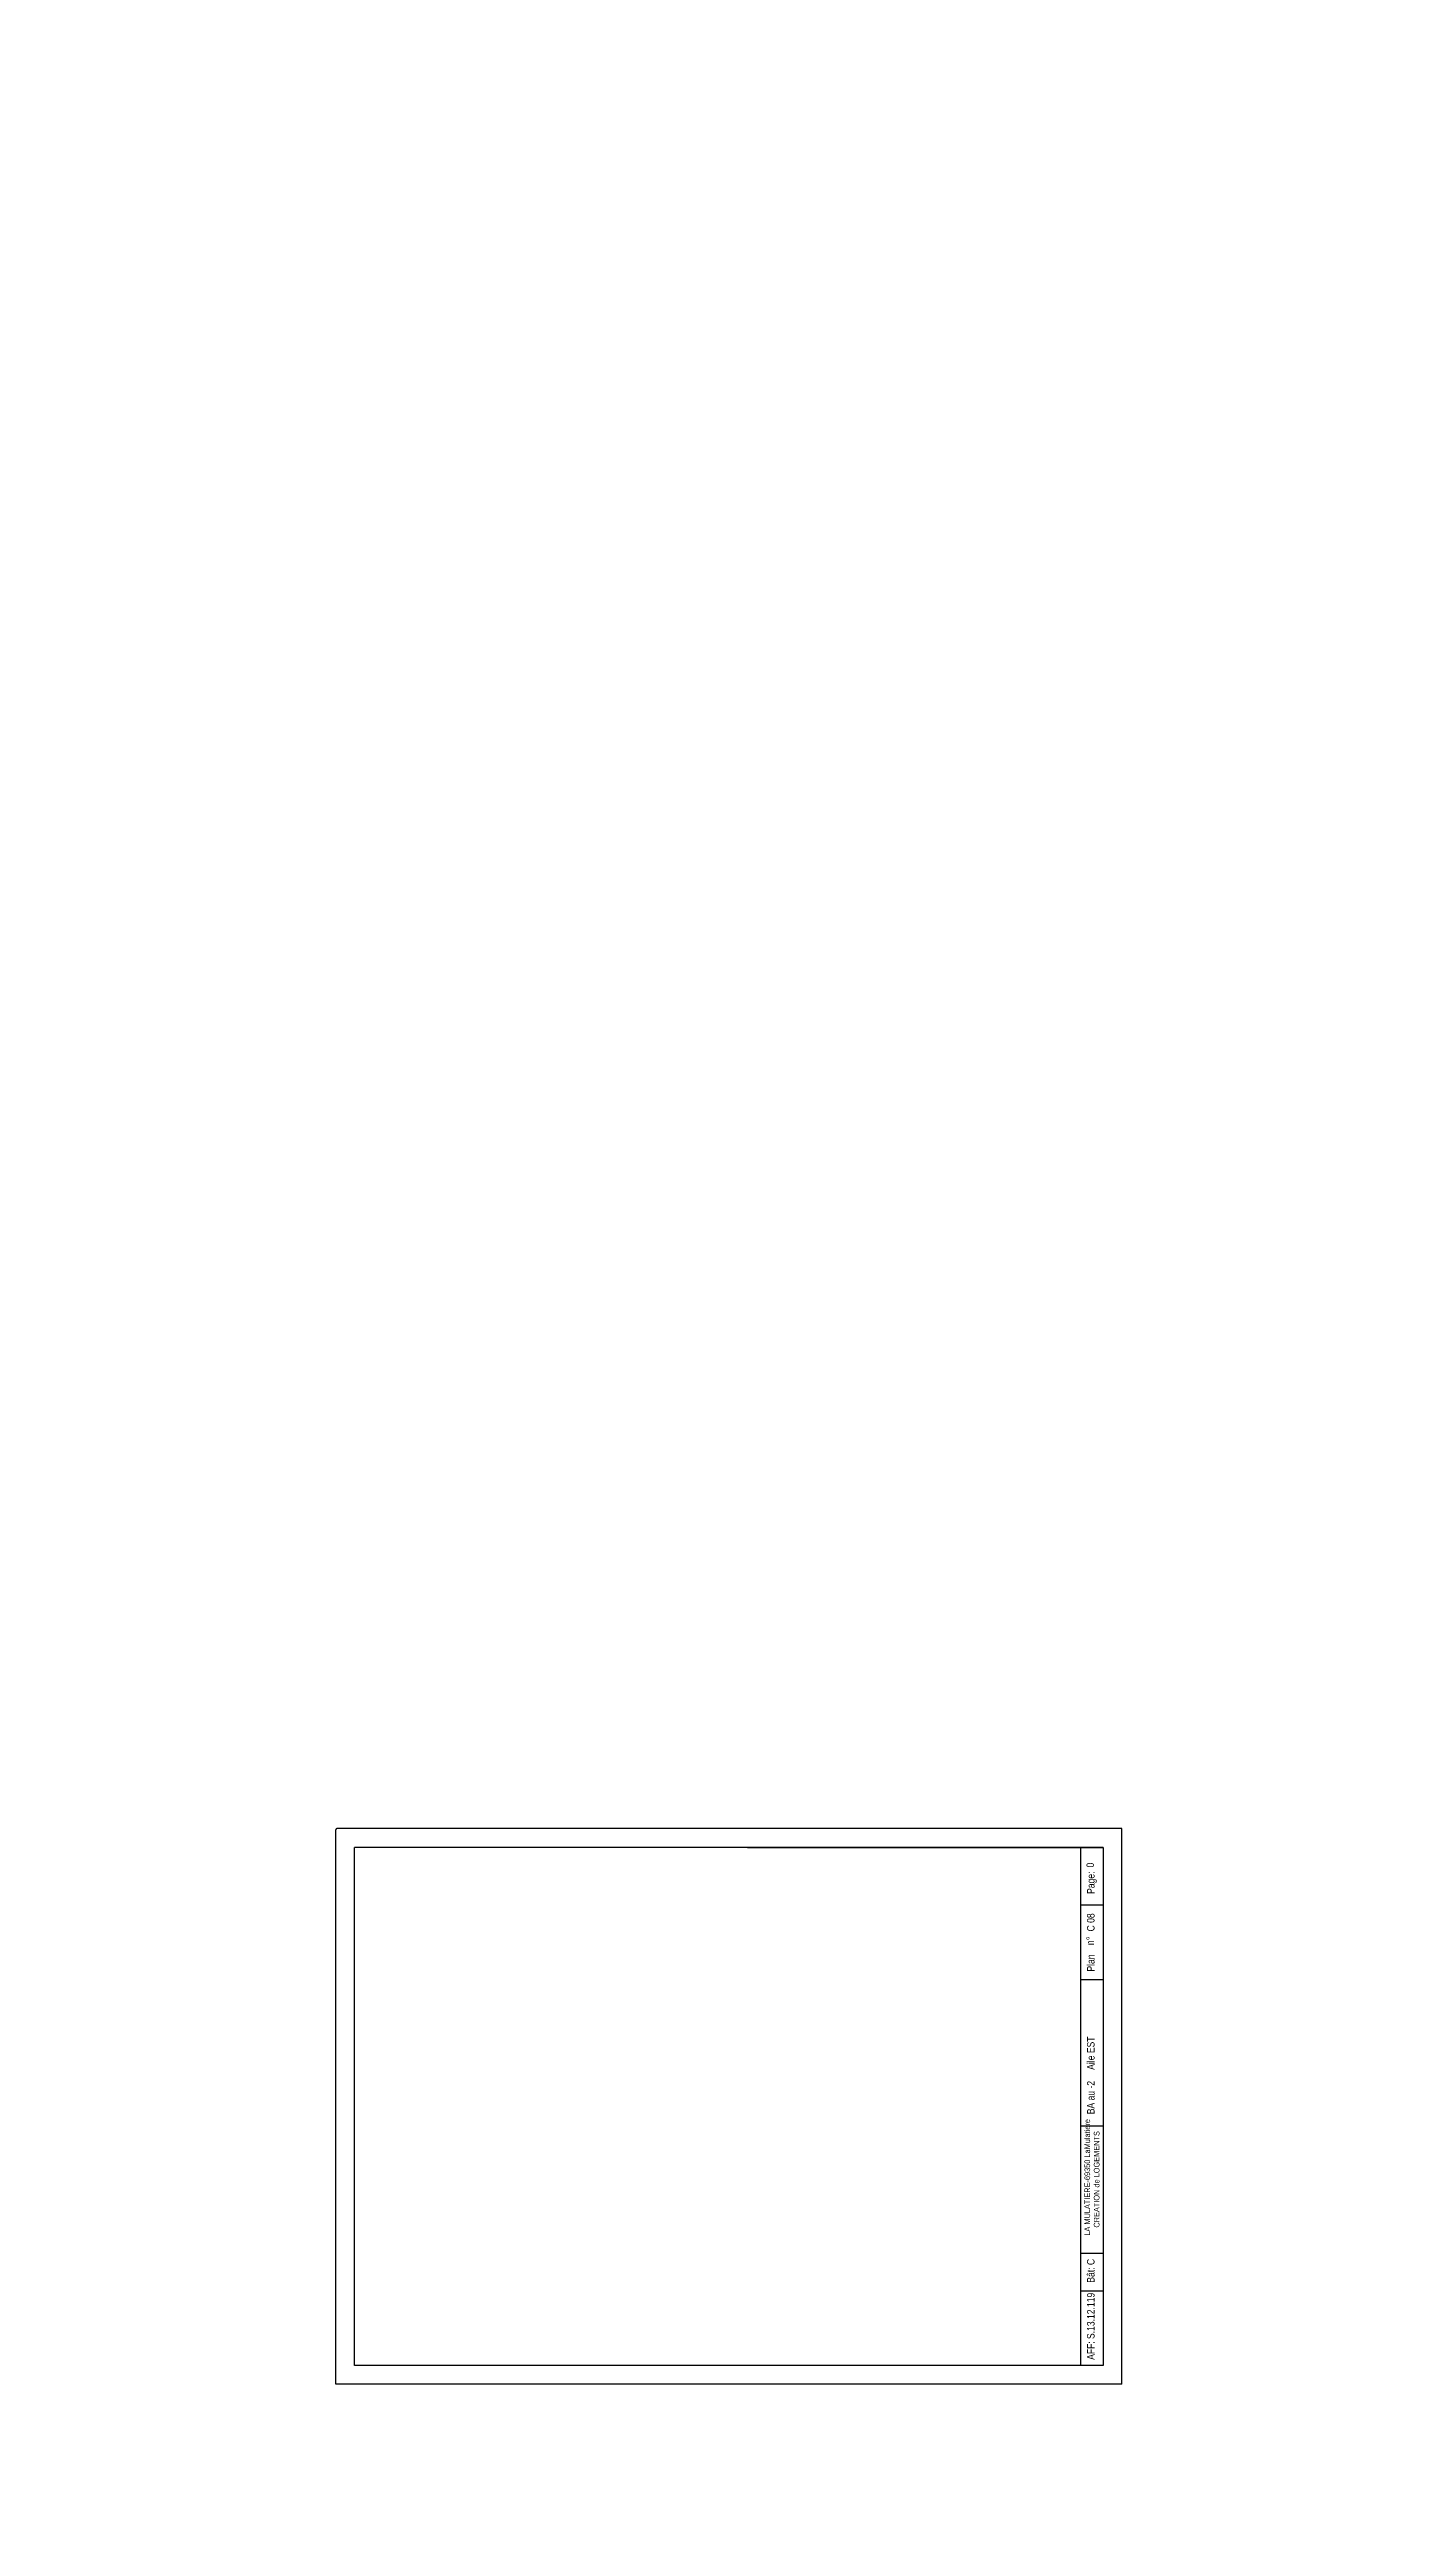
# Model space of a CAD drawing. Header units: metres. Extents: x -9927 to 45032, y -190416 to 12166.
# Drawn here: x -3741 to -148, y -108625 to -102005 of the extents above; entities that cross this region are included whole.
import ezdxf

# ---------------------------------------------------------------- set-up
doc = ezdxf.new("R2010")
doc.units = ezdxf.units.M
doc.header["$PDMODE"] = 65
for name, color, linetype in [('01_fenetres', 171, 'Continuous'), ('01_poch_murs', 251, 'Continuous'), ('01_texte', 230, 'Continuous'), ('AA_COTES', 2, 'Continuous')]:
    doc.layers.add(name, color=color, linetype=linetype)
doc.styles.add('STYLE2', font='ARIALN.TTF')
doc.dimstyles.new('JB25', dxfattribs={"dimscale": 0.1, "dimtxt": 150, "dimasz": 17, "dimexe": 0.1, "dimexo": 0.1, "dimgap": 0.09, "dimtad": 1, "dimdec": 1, "dimlfac": 0.5, "dimdsep": 46, "dimtxsty": 'STYLE2', "dimblk1": 'BOND_G', "dimblk2": 'BOND_D', "dimsah": 1, "dimcen": 1.5, "dimdle": 0.01, "dimse1": 1, "dimse2": 1, "dimclrd": 4, "dimclre": 2, "dimclrt": 5, "dimadec": 0, "dimazin": 0, "dimtfac": 2.333333, "dimtdec": 1, "dimtix": 1, "dimtmove": 2, "dimatfit": 3, "dimldrblk": 'BOND_G', "dimfxl": 1, "dimtolj": 1, "dimtzin": 0, "dimarcsym": 0})

# ---------------------------------------------------------------- blocks, each defined once
blk = doc.blocks.new('BOND_G')
at = {"layer": 'AA_COTES', "color": 0}
for p, q in [((5, 0), (-5, 0)), ((1.8, 1.8), (-1.8, -1.8)), ((0, -5), (0, 15))]:
    blk.add_line(p, q, dxfattribs=at)
blk = doc.blocks.new('BOND_D')
at = {"layer": 'AA_COTES', "color": 0}
for p, q in [((5, 0), (-5, 0)), ((-1.8, -1.8), (1.8, 1.8)), ((0, 5), (0, -15))]:
    blk.add_line(p, q, dxfattribs=at)
blk = doc.blocks.new('*D1674')
at = {"layer": '01_poch_murs', "color": 4, "lineweight": -2, "transparency": 16777216}
blk.add_line((-3731, 82.3), (-3704.4, 82.3), dxfattribs=at)
at = {"layer": 'DEFPOINTS', "color": 0, "lineweight": 0, "transparency": 16777216}
for p in [(-3702.7, 82.3), (-3732.7, 0), (-3702.7, -169936.7)]:
    blk.add_point(p, dxfattribs=at)
at = {"layer": '01_poch_murs', "color": 4, "lineweight": -2, "transparency": 16777216, "xscale": 1.7, "yscale": 1.7, "zscale": 1.7, "rotation": 180}
blk.add_blockref('BOND_G', (-3732.7, 82.3), dxfattribs=at)
at = {"layer": '01_poch_murs', "color": 4, "lineweight": -2, "transparency": 16777216, "xscale": 1.7, "yscale": 1.7, "zscale": 1.7}
blk.add_blockref('BOND_D', (-3702.7, 82.3), dxfattribs=at)
at = {"layer": '01_poch_murs', "color": 5, "transparency": 16777216, "insert": (-3717.7, 90), "char_height": 15, "attachment_point": 5, "style": 'STYLE2'}
blk.add_mtext('\\A1;15', dxfattribs=at)
blk = doc.blocks.new('*D1681')
at = {"layer": '01_poch_murs', "color": 4, "lineweight": -2, "transparency": 16777216}
blk.add_line((-184.6, 82.3), (-158, 82.3), dxfattribs=at)
at = {"layer": 'DEFPOINTS', "color": 0, "lineweight": 0, "transparency": 16777216}
for p in [(-156.3, 82.3), (-186.3, 0), (-156.3, -170313.1)]:
    blk.add_point(p, dxfattribs=at)
at = {"layer": '01_poch_murs', "color": 4, "lineweight": -2, "transparency": 16777216, "xscale": 1.7, "yscale": 1.7, "zscale": 1.7, "rotation": 180}
blk.add_blockref('BOND_G', (-186.3, 82.3), dxfattribs=at)
at = {"layer": '01_poch_murs', "color": 4, "lineweight": -2, "transparency": 16777216, "xscale": 1.7, "yscale": 1.7, "zscale": 1.7}
blk.add_blockref('BOND_D', (-156.3, 82.3), dxfattribs=at)
at = {"layer": '01_poch_murs', "color": 5, "transparency": 16777216, "insert": (-171.3, 90), "char_height": 15, "attachment_point": 5, "style": 'STYLE2'}
blk.add_mtext('\\A1;15', dxfattribs=at)

msp = doc.modelspace()

# ---------------------------------------------------------------- linework, layer by layer
at = {"layer": '01_fenetres', "ltscale": 30}
for p, q in [((-2926.27, -108195.16), (-2926.27, -106810.16)), ((-986.27, -106810.16), (-986.27, -108195.16)), ((-926.27, -106810.16), (-926.27, -108195.16)), ((-926.27, -106964.29), (-986.27, -106964.29)), ((-926.27, -107164.29), (-986.27, -107164.29)), ((-986.27, -107554.49), (-926.27, -107554.49)), ((-986.27, -107894.66), (-926.27, -107894.66)), ((-986.27, -107995.16), (-926.27, -107995.16)), ((-926.27, -108195.16), (-2926.27, -108195.16))]:
    msp.add_line(p, q, dxfattribs=at)
msp.add_lwpolyline([(-926.27, -106810.16), (-1876.27, -106810.16), (-926.27, -106810.16), (-2926.27, -106810.16)], dxfattribs=at)
at = {"layer": '01_texte', "ltscale": 30}
for p, q in [((-2976.27, -108245.16), (-2976.27, -106763.16)), ((-876.27, -106760.16), (-2973.27, -106760.16)), ((-876.27, -108245.16), (-876.27, -106760.16)), ((-1926.27, -108245.16), (-2976.27, -108245.16)), ((-876.27, -108245.16), (-1926.27, -108245.16))]:
    msp.add_line(p, q, dxfattribs=at)
msp.add_arc((-2973.27, -106763.16), 3, 90, 180, dxfattribs=at)

# ---------------------------------------------------------------- texts
at = {"layer": '01_texte', "style": 'STYLE2'}
for s, height, p in [('0', 20, (-950.56, -106863.9)), ('Page:', 20, (-949.12, -106934.58)), ('n%%D', 20, (-950.56, -107071.56)), (' C 08', 20, (-949.12, -107041.22)), ('Plan', 20, (-949.12, -107142.25)), ('Aile EST', 20, (-949.12, -107404.75)), ('BA au -2', 20, (-949.12, -107523.54)), ('LA MULATIERE-69350 LaMulatiere', 15, (-960.98, -107847.97)), ('CREATION de LOGEMENTS', 15, (-935.98, -107826.48)), ('Bât: C', 20, (-949.12, -107973.7)), ('S.13.12.119', 20, (-949.12, -108124.2)), ('AFF:', 20, (-949.12, -108179.87))]:
    msp.add_text(s, height=height, rotation=90, dxfattribs=at).set_placement(p)

# ---------------------------------------------------------------- dimensions: what is measured, and where the dimension line sits
at = {"layer": '01_poch_murs'}
for base, p1, p2, picture, middle in [((-3702.71, 82.34), (-3732.67, 0), (-3702.71, -169936.7), '*D1674', (-3717.69, 90)), ((-156.3, 82.34), (-186.26, 0), (-156.3, -170313.05), '*D1681', (-171.28, 90))]:
    dim = msp.add_linear_dim(base=base, p1=p1, p2=p2, dimstyle='JB25', dxfattribs=at)
    dim.commit()
    dim.dimension.update_dxf_attribs({"geometry": picture, "text_midpoint": middle})

doc.saveas('drawing.dxf')
